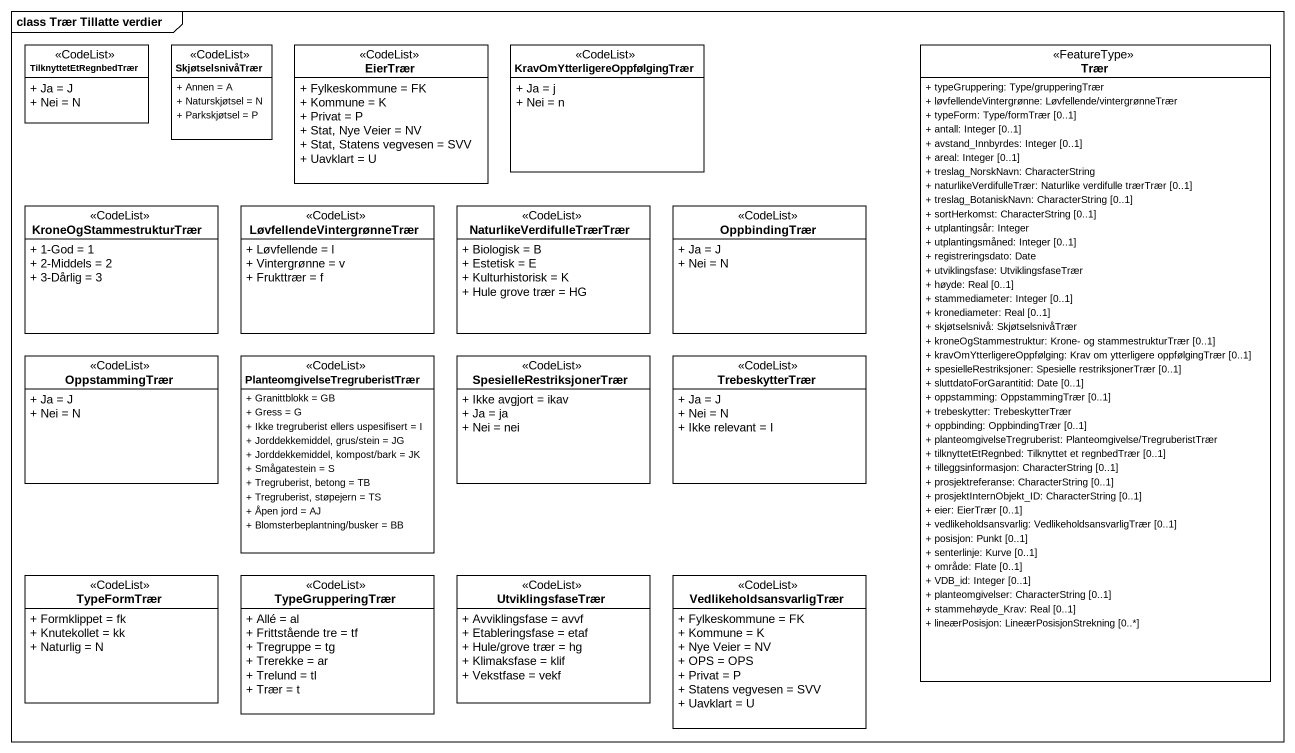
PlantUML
@startuml
mainframe class Trær Tillatte verdier
hide circle
hide empty members
skinparam classAttributeIconSize 0
class TilknyttetEtRegnbedTrær <<CodeList>> {
  + Ja = J
  + Nei = N
}
class SkjøtselsnivåTrær <<CodeList>> {
  + Annen = A
  + Naturskjøtsel = N
  + Parkskjøtsel = P
}
class EierTrær <<CodeList>> {
  + Fylkeskommune = FK
  + Kommune = K
  + Privat = P
  + Stat, Nye Veier = NV
  + Stat, Statens vegvesen = SVV
  + Uavklart = U
}
class "KravOmYtterligereOppfølgingTrær" as KravOmYtterligereOppfølgingT <<CodeList>> {
  + Ja = j
  + Nei = n
}
class Trær <<FeatureType>> {
  + typeGruppering: Type/grupperingTrær
  + løvfellendeVintergrønne: Løvfellende/vintergrønneTrær
  + typeForm: Type/formTrær [0..1]
  + antall: Integer [0..1]
  + avstand_Innbyrdes: Integer [0..1]
  + areal: Integer [0..1]
  + treslag_NorskNavn: CharacterString
  + naturlikeVerdifulleTrær: Naturlike verdifulle trærTrær [0..1]
  + treslag_BotaniskNavn: CharacterString [0..1]
  + sortHerkomst: CharacterString [0..1]
  + utplantingsår: Integer
  + utplantingsmåned: Integer [0..1]
  + registreringsdato: Date
  + utviklingsfase: UtviklingsfaseTrær
  + høyde: Real [0..1]
  + stammediameter: Integer [0..1]
  + kronediameter: Real [0..1]
  + skjøtselsnivå: SkjøtselsnivåTrær
  + kroneOgStammestruktur: Krone- og stammestrukturTrær [0..1]
  + kravOmYtterligereOppfølging: Krav om ytterligere oppfølgingTrær [0..1]
  + spesielleRestriksjoner: Spesielle restriksjonerTrær [0..1]
  + sluttdatoForGarantitid: Date [0..1]
  + oppstamming: OppstammingTrær [0..1]
  + trebeskytter: TrebeskytterTrær
  + oppbinding: OppbindingTrær [0..1]
  + planteomgivelseTregruberist: Planteomgivelse/TregruberistTrær
  + tilknyttetEtRegnbed: Tilknyttet et regnbedTrær [0..1]
  + tilleggsinformasjon: CharacterString [0..1]
  + prosjektreferanse: CharacterString [0..1]
  + prosjektInternObjekt_ID: CharacterString [0..1]
  + eier: EierTrær [0..1]
  + vedlikeholdsansvarlig: VedlikeholdsansvarligTrær [0..1]
  + posisjon: Punkt [0..1]
  + senterlinje: Kurve [0..1]
  + område: Flate [0..1]
  + VDB_id: Integer [0..1]
  + planteomgivelser: CharacterString [0..1]
  + stammehøyde_Krav: Real [0..1]
  + lineærPosisjon: LineærPosisjonStrekning [0..*]
}
class KroneOgStammestrukturTrær <<CodeList>> {
  + 1-God = 1
  + 2-Middels = 2
  + 3-Dårlig = 3
}
class LøvfellendeVintergrønneTrær <<CodeList>> {
  + Løvfellende = l
  + Vintergrønne = v
  + Frukttrær = f
}
class NaturlikeVerdifulleTrærTrær <<CodeList>> {
  + Biologisk = B
  + Estetisk = E
  + Kulturhistorisk = K
  + Hule grove trær = HG
}
class OppbindingTrær <<CodeList>> {
  + Ja = J
  + Nei = N
}
class OppstammingTrær <<CodeList>> {
  + Ja = J
  + Nei = N
}
class "PlanteomgivelseTregruberistTrær" as PlanteomgivelseTregruberistT <<CodeList>> {
  + Granittblokk = GB
  + Gress = G
  + Ikke tregruberist ellers uspesifisert = I
  + Jorddekkemiddel, grus/stein = JG
  + Jorddekkemiddel, kompost/bark = JK
  + Smågatestein = S
  + Tregruberist, betong = TB
  + Tregruberist, støpejern = TS
  + Åpen jord = AJ
  + Blomsterbeplantning/busker = BB
}
class SpesielleRestriksjonerTrær <<CodeList>> {
  + Ikke avgjort = ikav
  + Ja = ja
  + Nei = nei
}
class TrebeskytterTrær <<CodeList>> {
  + Ja = J
  + Nei = N
  + Ikke relevant = I
}
class TypeFormTrær <<CodeList>> {
  + Formklippet = fk
  + Knutekollet = kk
  + Naturlig = N
}
class TypeGrupperingTrær <<CodeList>> {
  + Allé = al
  + Frittstående tre = tf
  + Tregruppe = tg
  + Trerekke = ar
  + Trelund = tl
  + Trær = t
}
class UtviklingsfaseTrær <<CodeList>> {
  + Avviklingsfase = avvf
  + Etableringsfase = etaf
  + Hule/grove trær = hg
  + Klimaksfase = klif
  + Vekstfase = vekf
}
class VedlikeholdsansvarligTrær <<CodeList>> {
  + Fylkeskommune = FK
  + Kommune = K
  + Nye Veier = NV
  + OPS = OPS
  + Privat = P
  + Statens vegvesen = SVV
  + Uavklart = U
}
@enduml
